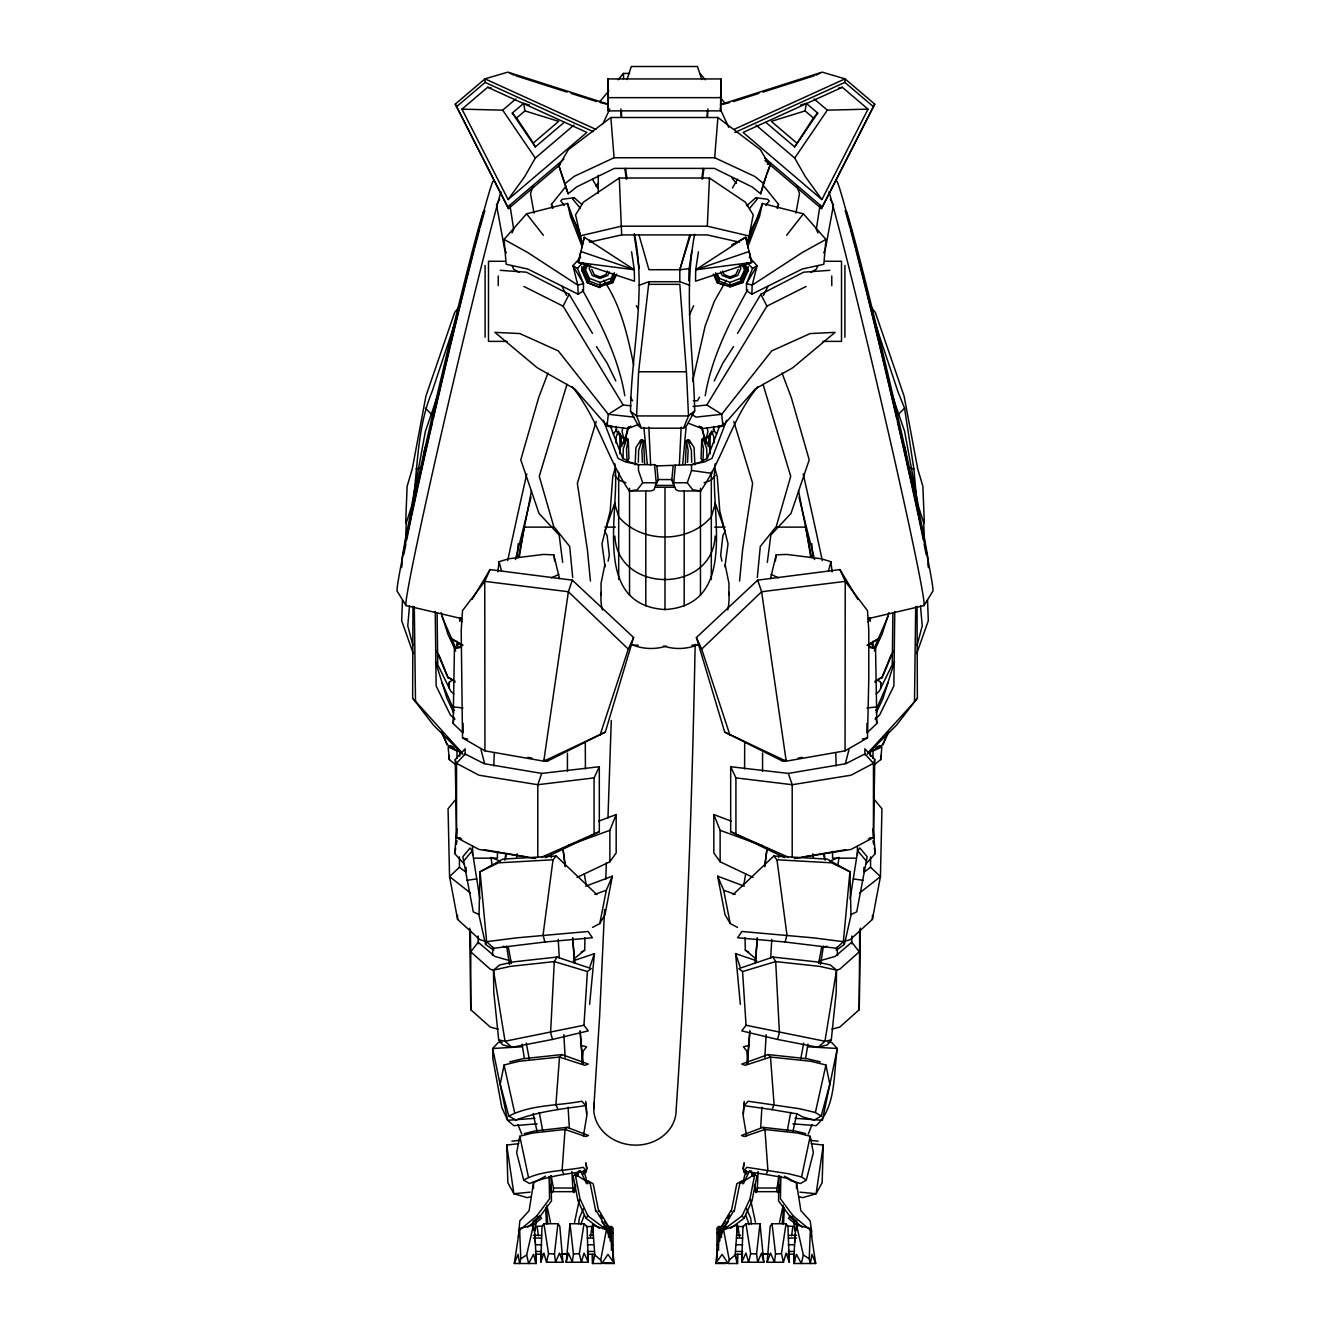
<?xml version="1.0" encoding="UTF-8"?>
<svg xmlns="http://www.w3.org/2000/svg" width="1330" height="1330" viewBox="0 0 1330 1330"><rect width="100%" height="100%" fill="white"/><g stroke="black" fill="none" stroke-linecap="round" stroke-linejoin="round"><path stroke-width="1.5" d="M831.765 285.667L831.765 275.992M845.065 750.835L845.232 581.376L839.962 569.589L757.701 580.146L696.421 637.502L724.7 732.115L786.23 761.176L845.065 750.835L867.492 737.917L868.789 678.5L868.789 630.254L867.492 610.636L845.232 581.376L761.608 591.734L701.675 649.123L729.954 735.108M462.325 753.196L412.632 698.117L412.965 606.364M762.539 771.284L762.589 753.079M728.907 595.142L728.956 583.338L725.133 564.701M744.584 768.873L744.7 742.057M892.879 613.413L892.264 664.668L879.28 691.168L876.187 693.928M894.758 611.468L893.86 685.931L879.596 715.058L875.057 719.131M867.675 753.196L914.491 701.858L915.705 606.796M831.965 1029.171L839.795 1027.043L859.23 1009.719L860.36 928.157M844.301 941.324L850.136 939.712L872.397 919.412L872.463 915.306M688.84 280.647L689.023 269.209L691.75 251.187M695.706 269.774L751.666 262.476L745.748 237.222L695.706 269.774L695.524 281.212L751.666 262.476L749.139 251.486L695.706 269.774L698.433 251.769M695.158 644.319C692.149 799.48 686.779 954.674 676.155 1109.503A41.247 35.843 3.9 0 1 631.983 1144.98A41.247 35.843 3.9 0 1 594.227 1103.002M574.361 958.548L584.701 950.135L584.951 937.716M779.048 1175.903L778.532 1200.89L791.284 1218.23L802.289 1227.141M780.876 1176.319L780.411 1198.829L793.212 1215.903L811.599 1231.065L811.599 1236.784M859.679 929.687L859.23 1009.719M463.023 723.287L463.023 732.896L453.131 723.454L454.444 648.774L463.023 645.133M720.611 110.872L720.927 78.936L607.827 78.936L608.143 110.872L720.611 110.872L720.927 78.936M615.99 442.94L616.156 437.055L617.968 431.918M623.022 458.917L623.288 448.858L626.33 440.23L625.167 439.133L627.178 438.385L628.259 439.548L628.94 458.817L627.095 460.995L626.496 448.908L628.259 439.548M638.333 462.291L638.649 450.222L641.692 441.593L640.528 440.496L642.54 439.748L643.62 440.912L644.634 464.253M540.761 1262.236L542.025 1226.243L543.937 1223.733L557.935 1223.733L559.797 1226.243L562.889 1262.236L546.514 1262.236L543.887 1253.076L540.761 1262.236L540.761 1253.159M607.96 817.867L611.285 720.494M748.075 241.96L762.456 203.457L803.42 213.814L825.93 239.417L823.835 264.271L802.223 269.026L751.866 294.196L752.182 285.152L757.069 265.684L749.289 257.205M605.765 879.097L606.347 862.821M679.347 465.317L681.16 427.063M457.005 316.673L431.967 391.951C417.919 425.5 417.836 462.906 413.464 498.667M493.779 765.864L494.228 753.412M402.475 600.03L401.677 620.728L413.281 653.512M405.667 522.989L407.113 486.364L412.267 468.908L425.933 396.041L454.744 312.284L459.997 305.966M405.534 541.659L406.265 522.973L411.502 506.564L425.367 431.435L439.781 389.407M815.689 1263.5L811.948 1254.356L810.352 1263.5L809.222 1258.779L810.402 1228.521L796.537 1224.997L794.991 1234.772L793.744 1263.5L815.689 1263.5L810.402 1228.521M707.161 116.857L707.427 110.673M707.494 117.223L707.859 108.927M709.206 179.001L709.455 178.02L745.315 202.127L753.229 214.862L749.073 235.992L707.344 226.183L709.455 178.02L619.298 178.02L583.438 202.127L575.541 214.862L582.141 243.423M492.499 955.505L492.881 947.209M604.585 909.654L599.614 1016.403L593.729 1109.004M689.572 285.268L679.813 281.711L648.94 281.711L638.616 371.768L636.571 415.941L641.393 428.177L683.52 428.177L686.679 425.6L694.709 410.87C693.346 352.084 683.387 292.5 694.676 234.213M811.317 1143.684L823.287 1145.047L822.139 1182.752L816.121 1193.742L802.788 1197.632L798.981 1196.751M687.543 462.358L688.142 450.272L686.38 440.912L687.46 439.748L689.472 440.496L694.094 447.595L694.892 464.901M710.037 448.892L710.187 433.663M764.95 160.465L821.458 208.611L873.378 106.666L844.866 82.394L845.049 78.852L822.156 72.136L720.461 104.605M616.172 426.415L615.956 430.355L621.027 437.354L623.587 437.836L625.815 437.52L628.708 426.863M641.393 428.177L638.234 425.6L630.503 411.203C631.251 352.068 646.679 292.65 634.41 233.897M582.39 1063.318L583.105 1051.265L586.58 1046.776L580.695 1045.313M757.152 1191.547L758.117 1171.431M760.677 1127.923L761.907 1107.208M764.833 1057.466L766.163 1034.674M770.685 958.016L771.782 939.362M583.953 1025.264L587.428 971.548L591.202 968.622L557.004 957.051L513.895 961.823L499.664 964.948L493.48 970.152L493.779 992.147L498.7 1039.91L502.59 1044.865L511.884 1047.325L552.549 1039.428L588.242 1030.883L583.953 1025.264L505.051 1041.24L498.7 1039.91M682.706 464.386L686.081 427.312M874.957 682.257L882.056 677.103L875.04 681.093M867.193 753.927L882.854 744.601L887.393 733.296M715.74 1263.5L722.057 1254.356L728.142 1263.5L737.685 1263.5L737.535 1254.356L737.169 1263.5L735.158 1254.971L737.468 1224.997L723.587 1229.818L718.815 1239.593L715.74 1263.5L725.981 1263.5M744.185 1103.385L743.187 1115.787L746.596 1136.003M747.294 1064.1L749.904 1031.016M755.307 962.77L757.269 937.966M464.303 864.168L454.694 853.561L456.888 828.839M760.66 193.798L763.52 183.474L754.692 176.408L714.676 157.721L717.901 117.506L610.852 117.506L568.276 149.775L558.883 165.801L568.11 193.798L576.605 186.948L614.36 168.395L714.393 168.395L752.148 186.948L760.66 193.798L766.28 175.61M743.187 1113.809L744.202 1101.423M747.194 1064.249L749.871 1031.199M755.374 963.053L757.385 938.265M517.054 557.736L518.201 543.654M685.366 464.253L686.38 440.912M767.111 1262.236L770.203 1226.243L772.065 1223.733L786.063 1223.733L787.975 1226.243L789.239 1262.236L786.113 1253.076L783.486 1262.236L767.111 1262.236L770.519 1253.076L774.409 1262.236L775.556 1253.991L772.065 1223.733M566.148 1262.236L570.005 1223.733L584.003 1223.733L587.029 1226.559L588.276 1262.236L566.148 1262.236L568.459 1253.076L572.299 1262.236L573.446 1253.991L570.005 1223.733M409.524 605.915L407.761 625.815L412.932 645.366M782.206 1223.766L783.653 1207.657M794.675 1242.636L795.373 1234.772M708.192 446.548L709.223 435.276M448.792 687.776L449.291 682.34L452.366 679.896M874.542 764.501L880.709 759.596L881.873 746.928L873.012 751.034L873.012 758.383M589.639 1004.333L594.427 953.643L573.313 960.792M619.78 453.763L620.545 446.232L625.167 439.133M831.3 1039.91L836.221 992.147L836.52 970.152L830.336 964.948L816.105 961.823L772.996 957.051L738.798 968.622L742.572 971.548L746.047 1025.264L741.758 1030.883L777.452 1039.428L818.116 1047.325L827.41 1044.865L831.3 1039.91L824.949 1041.24L746.047 1025.264M532.731 1226.875L533.347 1220.857M536.273 1220.857L535.225 1230.898L532.532 1228.787M739.563 581.027L742.572 550.055L752.647 483.305L733.794 421.46M757.302 577.503L760.311 546.414L776.271 526.53L790.718 476.323L763.038 384.337M736.654 1232.827L737.468 1224.997M767.327 562.374L770.851 535.009L790.984 513.447L809.222 459.864L791.317 397.587L782.007 373.048M607.062 425.833L608.309 414.312L558.301 350.904L519.831 333.564L494.91 332.35L537.27 367.795L574.56 388.759L607.062 425.833L627.843 428.642L639.215 424.204M724.933 566.813L728.025 543.787L719.763 510.92L717.269 476.738L715.025 468.742M778.599 857.651L779.048 853.644M763.852 1262.236L761.541 1253.076L757.701 1262.236L756.554 1253.991L759.995 1223.733L745.997 1223.733L742.971 1226.559L741.724 1262.236L763.852 1262.236L759.995 1223.733M562.889 1262.236L559.481 1253.076L555.591 1262.236L554.444 1253.991L557.935 1223.733M497.869 571.9L499.116 561.676L508.908 558.733L543.338 554.427L553.795 554.843L559.481 578.533M514.311 1263.5L519.598 1228.521L533.463 1224.997L535.009 1234.772L536.256 1263.5L514.311 1263.5L518.052 1254.356L519.648 1263.5L520.778 1258.779L519.598 1228.521M764.717 866.661L767.011 848.44M701.791 178.619L703.138 168.361M556.223 856.021L553.031 859.779L543.072 934.807L544.835 942.022L592.382 937.766L588.109 931.482L516.639 937.85L486.647 941.673L485.583 944.4L493.663 950.252L493.663 948.257L486.647 941.673L480.08 871.765L502.74 859.13L556.223 856.021L596.887 894.608M643.62 440.912L641.858 450.272L642.457 462.358M578.6 1223.866L579.398 1217.848L583.338 1208.953M764.767 866.063L767.227 847.709M783.553 1223.866L784.368 1207.707M516.505 857.734L517.054 853.727M619.813 433.663L619.963 448.892M702.473 179.151L703.869 168.893M775.373 560.961L776.205 554.843L786.662 554.427L821.092 558.733L830.884 561.676L832.131 571.9M791.583 1235.853L792.896 1226.243L787.41 1226.243M590.52 1236.8L591.933 1226.559L586.447 1226.559M518.5 557.536L531.518 490.554M518.401 1236.784L519.831 1220.874L529.124 1210.682L533.513 1182.819L545.616 1176.169M837.85 865.597L838.997 857.401L829.671 861.192M823.287 1145.047L816.121 1193.742L799.862 1192.146M504.835 860.178L505.733 854.176M705.199 395.708C711.55 357.837 729.173 322.974 747.676 289.724M422.973 460.679L424.869 448.376L426.481 445.068M535.275 1261.688L536.372 1254.439M783.486 1262.236L781.458 1253.691L786.063 1223.733M588.276 1253.159L588.276 1262.236L584.053 1253.076L581.393 1262.236L579.348 1253.691L584.003 1223.733M820.028 205.269L816.321 229.275L817.967 232.9M705.615 443.123L706.562 437.188M770.519 578.533L776.205 554.843M796.903 1113.642L792.896 1131.547M805.631 1058.48L807.892 1044.166M820.51 964.483L823.42 946.096M850.119 898.764L857.717 850.834L859.845 847.975L867.16 856.686L856.72 911.881L851.084 914.491M453.131 723.454L454.112 717.352M505.55 858.947L506.198 854.924M744.185 1162.57L743.187 1168.721L744.318 1172.644M519.232 557.386L524.203 527.129L553.197 527.129M765.797 122.327L794.692 146.932L813.378 117.954L805.082 110.889L806.312 103.358L800.494 105.087M573.878 1192.578L575.242 1184.498M576.588 1176.418L577.27 1172.362M583.405 1136.003L586.813 1115.787L585.815 1103.385M743.969 883.968L745.698 873.81M454.694 853.561L455.675 848.108M456.323 844.467L456.988 840.826M625.516 437.786L627.926 427.545M748.491 241.91L750.469 230.938L759.197 214.961M795.955 213.166L799.496 193.548L797.019 186.283M601.858 1263.5L600.711 1260.075L606.413 1229.818L592.532 1224.997L594.843 1254.971L592.831 1263.5L592.465 1254.356L592.316 1263.5L601.858 1263.5L607.943 1254.356L614.261 1263.5L604.019 1263.5M743.952 1164.216L743.187 1168.272L744.351 1172.196M776.57 1191.547L778.865 1175.753M787.277 1130.849L790.718 1112.478M800.66 1059.395L803.719 1043.069M818.632 963.452L821.691 947.11M872.397 919.412L880.443 876.586L881.94 808.756L874.359 799.496M585.632 886.196L612.349 876.187L604.984 914.641L599.78 923.552L592.532 927.376M524.402 1133.592L534.993 1130.949L567.045 1127.341L588.508 1135.454L585.699 1136.552L565.051 1129.469L532.233 1133.077L519.814 1136.269L516.639 1152.711L523.688 1180.059L529.456 1183.501C547.578 1176.152 567.029 1173.858 586.464 1171.115L583.271 1167.308C563.587 1171.264 541.526 1170.184 523.688 1180.059M599.78 923.552L606.314 890.236L612.349 876.187M730.719 1228.238L743.969 1218.33L751.999 1200.924L756.87 1176.186L754.808 1174.257L749.987 1198.829L742.123 1215.903L721.675 1231.065L733.778 1210.682M731.251 1211.547L736.82 1183.766L742.273 1180.674M734.177 1211.547L739.746 1183.766L754.808 1174.257M509.689 1061.872L522.673 1058.78L561.942 1054.574L588.259 1064.05L584.818 1065.313L559.498 1057.067L519.299 1061.257L504.07 1064.998L500.196 1084.183L508.825 1116.103L515.89 1120.109C538.185 1111.514 561.975 1108.871 585.749 1105.662L581.842 1101.223C557.702 1105.862 530.903 1104.515 508.825 1116.103M608.126 561.144L609.323 555.258L607.112 535.574L604.817 531.285L614.909 502.757M604.867 564.701L601.044 583.338L601.094 595.142M614.859 463.838C620.761 510.654 590.221 604.668 665 609.572C739.779 604.668 709.239 510.654 715.141 463.838M810.186 1136.269L813.362 1152.711L806.312 1180.059L801.591 1176.984L810.186 1136.269L797.767 1133.077L764.95 1129.469L744.301 1136.552L741.492 1135.454L762.955 1127.341L795.008 1130.949L805.598 1133.592M622.889 427.678L622.074 431.502L623.587 437.836M575.74 1185.944L574.527 1191.663L550.504 1191.663M577.785 1176.402L578.999 1170.683M574.527 1222.386L579.398 1199.61M779.496 1222.386L783.154 1205.312M825.93 1064.998L829.804 1084.183L821.175 1116.103L815.39 1112.512L825.93 1064.998L810.702 1061.257L770.502 1057.067L745.182 1065.313L741.741 1064.05L768.058 1054.574L807.327 1058.78L820.311 1061.872M715.141 536.023C712.597 594.044 617.403 594.044 614.859 536.023M762.456 203.457L759.496 216.557L747.61 247.214M773.777 856.021L776.969 859.779L831.566 862.821L849.92 871.765L843.353 941.673L836.337 948.257L836.337 950.252L844.417 944.4L850.984 915.289L849.92 871.765L827.26 859.13L773.777 856.021L733.113 894.608M692.631 381.128L705.149 326.016L714.41 301.162L726.313 280.248M536.256 1263.5L533.53 1254.356L528.658 1263.5L526.663 1254.971L533.463 1224.997M581.725 248.211L584.252 237.222L634.294 269.774L634.476 281.212L578.334 262.476L580.861 251.486L634.294 269.774L631.567 251.769M777.651 208.178L778.549 204.355L763.935 186.233M796.537 1224.997L803.337 1254.971L801.342 1263.5L796.471 1254.356L793.744 1263.5M584.252 237.222L578.334 262.476L634.294 269.774M701.292 426.863L704.484 437.786L706.413 437.836L707.926 431.502L707.111 427.678M546.514 1262.236L548.542 1253.691L543.937 1223.733M745.997 1223.733L750.652 1253.691L748.607 1262.236L745.947 1253.076L741.724 1262.236L741.724 1253.159M844.417 944.4L843.353 941.673L813.362 937.85L741.891 931.482L737.618 937.766L785.165 942.022L786.928 934.807L776.969 859.779M778 1192.711L779.929 1184.831M828.39 571.435L830.884 561.676M845.414 763.47L848.972 749.721M917.068 645.366L922.239 625.815L920.476 605.915M742.556 1183.7L746.03 1170.649M614.975 468.742L612.731 476.738L610.237 510.92L601.975 543.787L605.067 566.813M566.962 384.337L539.282 476.323L553.729 526.53L569.689 546.414L572.698 577.503M585.682 1172.644L586.813 1168.721L585.815 1162.57M679.813 281.711L679.813 269.707L689.888 234.579M777.452 1039.428L779.413 1032.678L775.689 961.59L772.996 957.051M585.649 1172.196L586.813 1168.272L586.048 1164.216M490.038 569.589L484.768 581.376L462.507 610.636L461.211 630.254L462.507 737.917L484.935 750.835L543.77 761.176L605.3 732.115L633.579 637.502L572.299 580.146L490.038 569.589L472.133 599.398M715.141 504.186L711.317 516.755C689.056 543.737 640.944 543.737 618.683 516.755L614.859 504.186M596.206 421.46L577.353 483.305L587.428 550.055L590.437 581.027M638.865 234.579L648.94 269.707L679.813 269.707L690.536 234.994M888.889 612.581L882.156 634.028L874.292 650.969M894.525 661.642L883.037 698.267L876.204 712.963M746.629 243.423L749.073 235.992M600.046 735.108L628.325 649.123L633.579 637.502M626.995 79.584L631.318 66.5L697.435 66.5L701.774 79.584M728.142 1263.5L729.289 1260.075L723.587 1229.818M572.299 580.146L568.392 591.734L543.77 761.176L547.677 760.993L605.3 732.115M532.981 186.283L530.504 193.548L534.045 213.166M589.888 966.91L594.427 953.643M757.817 386.764C732.198 417.886 723.188 458.119 700.727 490.97L692.714 489.773L687.294 482.773L691.534 470.471L691.534 464.652L704.484 461.926L711.966 458.401L726.662 420.23M864.882 754.858L864.882 748.807L874.774 759.563L873.461 763.337L873.461 837.551L851.034 849.421L794.226 858.598M545.416 857.617L599.315 831.699L599.315 766.728L541.709 773.412L537.802 784.717L537.802 856.869M916.719 653.512L928.323 620.728L927.525 600.03M763.52 183.474L769.887 165.801L760.494 149.775L717.901 117.506M656.488 484.17L658.151 479.565L656.854 465.932L654.56 464.652L638.467 464.652L625.516 461.926L618.068 458.401L603.355 420.23M580.794 1224.664L584.302 1214.988M891.183 654.676L882.854 675.241M689.439 314.961L693.645 305.717M547.993 373.048L538.683 397.587L520.778 459.864L539.016 513.447L559.149 535.009L562.673 562.374M893.278 651.052L881.99 678.067M766.828 173.798L769.887 165.801M719.846 425.617L707.41 458.135L700.411 462.059L691.301 464.901M801.591 1176.984L788.84 1173.775L746.729 1167.308L743.537 1171.115L766.213 1174.506L767.875 1170.184L764.95 1129.469L762.955 1127.341M777.069 208.162L778.549 204.355M808.241 1134.241L812.015 1124.582M825.93 239.417L802.505 252.384L752.182 285.152L746.496 283.589L757.069 265.684L752.564 268.411L746.496 283.589L746.529 290.771L751.866 294.196M576.971 877.401L609.871 861.79L609.871 830.319L616.172 814.558L598.866 821.109M815.39 1112.512L799.779 1108.771L748.158 1101.223L744.251 1105.662L772.032 1109.619L774.077 1104.565L770.502 1057.067L768.058 1054.574M683.52 428.177L688.508 415.941L686.43 371.768L679.813 284.337L648.94 284.337M714.193 381.028L722.888 363.057L733.528 346.615M888.091 616.389L874.142 648.242M888.124 682.456L875.755 710.669M584.917 263.922L581.875 270.705L587.195 282.575L600.03 287.496L587.195 282.575M588.06 282.226L583.105 271.17L586.414 263.789M614.51 272.816L610.803 281.129L600.03 285.252L589.273 281.129L584.801 271.17L587.777 264.52M590.72 264.77L589.124 268.344L592.316 275.476L600.03 278.435L607.744 275.476L609.356 271.902M607.477 271.071L605.865 274.662L600.03 276.889L594.211 274.662L591.784 269.275M610.803 281.129L613.03 273.315M600.03 286.815L612 282.226L615.308 274.861M607.361 284.687L612.864 282.575L616.671 274.096M738.217 269.275L735.789 274.662L729.971 276.889L724.135 274.662L722.523 271.071M740.727 281.129L740.727 278.286L745.199 268.344L745.199 271.17L740.727 281.129L729.971 285.252L719.198 281.129L715.49 272.816M713.329 274.096L717.136 282.575L729.971 286.815L741.941 282.226L746.895 271.17L748.125 270.705L748.125 266.499M729.971 286.815L742.805 282.575L748.125 270.705L745.083 263.922M512.033 232.9L513.679 229.275L509.972 205.269M817.967 265.584L816.321 269.225L811.034 272.284M823.702 252.883L825.348 249.242L833.528 204.754L830.286 199.217M868.141 621.925L869.87 618.151M602.989 123.673L609.788 108.927M882.854 744.601L888.723 732.049M541.543 857.252L594.078 833.96L594.078 777.884L599.315 766.728M743.37 1183.7L749.688 1170.649M763.453 295.426L768.092 286.15M842.322 87.265L743.104 132.435L821.907 199.567L868.025 109.16L842.322 87.265L838.598 88.129M821.458 208.611L874.741 104.156L845.049 78.852L734.177 129.326M631.052 405.85L623.155 404.985L563.089 306.149L569.174 294.296L526.397 272.185L500.246 270.322M873.378 106.666L874.741 104.156M704.185 437.52L708.341 437.005L711.716 431.02M622.523 444.636L625.998 438.468M639.614 442.923L641.359 439.831M573.945 125.12L535.292 158.054L524.635 176.707L508.093 199.567L461.976 109.16L487.678 87.265L491.402 88.129M499.714 199.217L496.472 204.754L504.652 249.242L506.298 252.883M732.464 187.962L737.601 179.184M557.004 957.051L554.311 961.59L550.587 1032.678L552.549 1039.428M730.852 1210.682L718.765 1231.065L725.365 1221.505M699.514 397.238L697.402 400.796L693.329 400.712M737.568 333.348L760.827 294.296L803.603 272.185L829.754 270.322M693.03 406.498L706.845 404.985L766.911 306.149L806.113 286.449M868.091 618.683L923.968 605.582L932.812 591.251A210.855 4.721 76.8 0 0 888.307 381.078A210.855 4.721 76.8 0 0 836.437 180.764M640.528 440.496L635.906 447.595L635.108 464.901M718.865 426.115L717.585 426.714L721.242 426.514L723.437 423.206M613.396 434.212L616.871 429.041M794.692 146.932L817.717 113.083L806.312 103.358M821.907 199.567L805.365 176.707L794.708 158.054L827.31 110.157L868.025 109.16M727.56 1218.313L729.754 1215.138M721.675 1231.065L728.275 1221.505M609.871 861.79L616.172 852.962L616.172 814.558M706.413 437.836L708.973 437.354L714.044 430.355L713.828 426.415M518.401 1231.065L536.788 1215.903L549.589 1198.829L549.124 1176.319M527.711 1227.141L538.717 1218.23L551.468 1200.89L550.952 1175.903M586.031 1218.33L587.877 1215.903L580.013 1198.829L575.192 1174.257L573.13 1176.186L578.001 1200.924L586.031 1218.33L599.281 1228.238M914.491 701.858L917.367 698.117L917.035 606.364M765.764 205.419L769.222 200.93L767.693 199.284L755.872 197.688L746.828 205.651M917.367 698.117L896.487 725.199L867.675 753.711M700.727 490.97L679.048 490.97L675.906 489.773L671.85 479.565L658.151 479.565L656.239 482.773L642.706 482.773L637.286 489.773L629.273 490.97C606.812 458.119 597.802 417.886 572.183 386.764M786.629 235.26L803.42 213.814M552.349 208.178L551.451 204.355L566.065 186.233M715.141 475.375L711.317 480.113L704.085 482.79M455.641 799.496L448.06 808.756L449.557 876.586L457.603 919.412L479.864 939.712L485.699 941.324M749.771 208.178L757.335 199.018L755.872 197.688M791.284 1218.23L793.212 1215.903M599.581 101.928L608.857 90.839M618.134 79.767L623.438 73.433L629.639 73.433M463.854 860.826L472.283 850.834L470.155 847.975L462.84 856.686L473.281 911.881L478.916 914.491M722.938 425.833L755.44 388.759L792.73 367.795L835.09 332.35L810.17 333.564L771.699 350.904L721.691 414.312L722.938 425.833L702.157 428.642L688.874 423.455M580.711 257.205L572.931 265.684L577.436 268.411L583.504 283.589L583.471 290.771L578.134 294.196L527.777 269.026L506.165 264.271L504.07 239.417L526.58 213.814L567.544 203.457L581.16 240.082M813.378 117.954L817.717 113.083M865.697 864.168L875.306 853.561L873.112 828.839M535.774 858.598L478.966 849.421L456.539 837.551L455.226 759.563L465.118 748.807L465.118 754.858M595.724 186L598.5 183.008M577.436 268.411L582.773 262.675M701.741 439.548L703.504 448.908L702.905 460.995L701.06 458.817L701.741 439.548L702.822 438.385L704.833 439.133L709.455 446.232L710.22 453.763M567.045 1127.341L565.051 1129.469L562.125 1170.184L563.787 1174.506M561.942 1054.574L559.498 1057.067L555.923 1104.565L557.968 1109.619M726.08 1226.543L718.549 1226.543L716.937 1228.188L716.937 1259.71M897.75 415.06L904.55 408.194L898.033 391.951L872.995 316.673M686.978 441.627L689.472 440.496M702.34 440.263L704.833 439.133M866.977 645.133L875.556 648.774L876.869 723.454L866.977 732.896L866.977 723.287M459.432 856.902L459.432 867.243L449.557 876.586L470.504 893.078M581.676 204.321L574.128 197.688L572.665 199.018L580.229 208.178M818.116 1047.325L824.949 1041.24L836.52 970.152L819.812 966.395L775.689 961.59L742.572 971.548M627.843 428.642L630.769 426.099M729.289 1260.075L735.158 1254.971M560.329 164.471L508.542 208.611L455.259 104.156L484.951 78.852L507.844 72.136L607.577 103.989M508.542 208.611L456.622 106.666L485.134 82.394L484.951 78.852L595.823 129.326M461.976 109.16L502.69 110.157L515.89 98.902M564.203 122.327L535.308 146.932L512.283 113.083L523.688 103.358L529.506 105.087M533.264 143.025L516.622 117.954L524.918 110.889L558.7 121.363L533.264 143.025L535.308 146.932M508.093 199.567L586.896 132.435L487.678 87.265M507.761 206.915L563.937 159.068M533.579 1220.957L539.697 1215.903L541.626 1218.23L532.2 1225.878M694.709 410.87L688.508 415.941L636.571 415.941L630.503 411.203M565.25 183.474L574.078 176.408L614.078 157.721L714.676 157.721M859.496 893.078L880.443 876.586L870.568 867.243L870.568 856.902M797.468 1228.787L794.775 1230.898L793.727 1220.857M864.301 872.014L870.568 867.243M716.937 1233.043L718.549 1231.879M719.863 1233.043L721.475 1231.879M520.778 1258.779L526.663 1254.971M623.155 404.985L608.309 414.312L633.961 417.121M581.277 952.263L584.701 950.135M806.312 1180.059L800.544 1183.501L791.134 1180.774L786.662 1178.131L766.213 1174.506M867.891 644.984L880.011 637.885M867.975 644.851L878.349 638.799M875.971 747.543L879.446 745.565M821.175 1116.103L814.11 1120.109L802.572 1116.934L797.102 1113.842L772.032 1109.619M656.854 465.932L691.534 464.652M621.027 437.354L625.815 437.52M731.666 244.919L745.748 237.222L748.275 248.211M456.988 645.366L460.413 643.504M815.972 75.195L820.61 72.901M551.435 577.819L558.833 574.444M734.875 132.485L844.866 82.394M594.078 833.96L599.315 831.699M606.563 423.206L608.758 426.514L609.739 426.115M584.801 271.17L584.801 268.344L589.273 278.286L600.03 282.409L610.803 278.286M716.97 273.315L719.198 278.286L729.971 282.409L740.727 278.286M639.181 285.268L648.94 281.711M567.361 845.797L609.871 830.319M594.809 894.392L606.314 890.236M733.412 101.562L758.965 93.399M762.905 92.136L814.01 75.827M805.082 110.889L771.3 121.363L796.737 143.025M819.313 960.925L835.24 956.403L851.799 942.172L859.23 951.831L839.795 969.171L835.888 970.235M868.324 838.997L873.461 837.551L874.774 759.563M822.871 947.293L826.761 946.212M416.124 468.958L419.914 467.977M749.305 1045.313L743.42 1046.776L746.895 1051.265L747.61 1063.318M579.697 235.992L621.409 226.183L707.344 226.183M722.207 104.355L729.605 102.626M531.019 1196.751L527.212 1197.632L513.879 1193.742L507.861 1182.752L506.713 1145.047L518.683 1143.684M589.389 242.16L621.659 234.911L707.111 234.911L739.364 242.16M862.339 739.064L867.492 737.917M454.444 648.774L460.197 647.494M767.31 164.255L771.234 163.524M724.7 732.115L782.323 760.993L786.279 760.261M798.183 758.083L802.14 757.352M788.291 773.412L845.764 763.719L864.882 753.977L873.461 763.337L851.034 775.207L792.198 784.717L735.922 777.884L730.685 766.728L788.291 773.412L792.198 784.717L792.198 856.869M802.173 857.069L845.764 849.72M466.946 880.294L476.738 878.914M574.128 197.688L562.307 199.284L560.778 200.93L564.236 205.419M493.663 948.257L544.835 942.022M594.078 777.884L537.802 784.717L478.966 775.207L456.539 763.337L455.226 759.563M534.959 1118.297L507.628 1120.309L501.809 1107.474L492.915 1059.212L492.649 1048.489L498.318 1042.437L502.175 1042.238M537.104 1123.833L513.879 1125.662L507.628 1120.309L492.649 1048.489L522.441 1046.76M679.813 269.707L689.572 268.61M511.884 1141.207L519.797 1140.309M530.138 1192.146L513.879 1193.742L506.713 1145.047M866.977 707.926L876.869 706.962M455.941 838.066L460.097 837.784M553.031 859.779L498.434 862.821L480.08 871.765L479.016 915.289L485.583 944.4M655.407 487.279L674.593 487.279M573.446 1253.991L579.348 1253.691M775.556 1253.991L781.458 1253.691M607.827 97.655L720.927 97.655M505.068 261.279L488.492 261.279L488.492 341.378L507.146 341.378M824.933 261.279L841.508 261.279L841.508 341.378L822.854 341.378M638.616 371.768L686.43 371.768M687.294 482.773L673.761 482.773L675.441 464.652M656.023 485.433L673.977 485.433M629.273 490.97L650.952 490.97L654.094 489.773L656.239 482.773L654.56 464.652M604.951 527.129L615.308 527.129M714.692 527.129L725.05 527.129M776.803 527.129L805.797 527.129L810.768 557.386M632.033 645.15L638.217 645.15M691.783 645.15L697.967 645.15M474.644 858.166L497.42 858.166L497.42 851.449M855.356 858.166L832.58 858.166L832.58 851.449M551.135 1175.753L553.43 1188.006L572.848 1188.006L572.848 1191.547M757.152 1188.006L776.57 1188.006M779.496 1191.663L755.473 1191.663L754.26 1185.944M542.59 1226.243L537.104 1226.243L538.417 1235.853M603.92 1226.543L611.451 1226.543L613.063 1228.188L613.063 1259.71M743.553 1226.559L738.067 1226.559L739.48 1236.8M533.347 1235.304L541.643 1235.304M589.389 1235.304L593.546 1235.304M736.454 1235.304L740.611 1235.304M788.358 1235.304L796.653 1235.304M533.347 1238.064L541.643 1238.064M587.311 1238.064L593.546 1238.064M736.454 1238.064L742.689 1238.064M788.358 1238.064L796.653 1238.064M535.425 1244.747L541.643 1244.747M587.311 1244.747L593.546 1244.747M611.451 1244.747L613.063 1244.747M716.937 1244.747L718.549 1244.747M736.454 1244.747L742.689 1244.747M788.358 1244.747L794.575 1244.747M535.425 1251.447L541.643 1251.447M587.311 1251.447L593.546 1251.447M736.454 1251.447L742.689 1251.447M788.358 1251.447L794.575 1251.447M562.524 1253.957L566.514 1253.957M763.487 1253.957L767.476 1253.957M535.425 1254.207L542.49 1254.207M561.177 1254.207L567.395 1254.207M587.311 1254.207L593.546 1254.207M736.454 1254.207L742.689 1254.207M762.605 1254.207L768.823 1254.207M787.51 1254.207L794.575 1254.207M603.92 1262.968L611.451 1262.968M718.549 1262.968L726.08 1262.968M626.33 440.23L627.66 440.263M641.692 441.593L643.022 441.627M782.323 760.993L786.23 761.176L761.608 591.734L757.701 580.146M750.652 1253.691L756.554 1253.991M548.542 1253.691L554.444 1253.991M827.825 1042.238L831.682 1042.437L837.351 1048.489C833.278 1073.892 836.487 1107.025 816.121 1125.662L792.896 1123.833M869.903 837.784L874.059 838.066M807.559 1046.76L837.351 1048.489L822.372 1120.309L795.041 1118.297M453.131 706.962L463.023 707.926M810.203 1140.309L818.116 1141.207M785.165 942.022L836.337 948.257M691.534 470.471L711.949 473.38M853.262 878.914L863.054 880.294M541.709 773.412L484.236 763.719L465.118 753.977L456.539 763.337L456.539 837.551L461.676 838.997M484.236 849.72L527.827 857.069M527.86 757.352L531.817 758.083M543.721 760.261L547.677 760.993M869.803 647.494L875.556 648.774M462.507 737.917L467.661 739.064M493.563 180.764A210.855 4.721 -76.8 0 0 441.693 381.078A210.855 4.721 -76.8 0 0 397.204 591.235L406.032 605.582L461.909 618.683M600.395 102.626L607.793 104.355M910.086 467.977L913.876 468.958L916.536 498.667M494.112 970.235L490.205 969.171L470.77 951.831L470.321 929.687M498.035 1029.171L490.205 1027.043L470.77 1009.719L469.64 928.157M503.239 946.212L507.129 947.293M510.687 960.925L494.76 956.403L478.202 942.172L470.77 951.831L470.77 1009.719M587.428 971.548L554.311 961.59L510.188 966.395L493.48 970.152L505.051 1041.24L511.884 1047.325M638.699 464.901L629.589 462.059L622.623 458.152L610.171 425.633M515.99 75.827L567.095 92.136M571.036 93.399L596.588 101.562M740.361 1004.333L735.573 953.643L756.687 960.792M744.368 886.196L717.651 876.187L723.686 890.236L735.191 894.392M731.134 821.109L713.828 814.558L720.129 830.319L762.639 845.797M625.915 482.79L618.683 480.113L614.859 475.375M583.105 271.17L581.875 270.705L581.875 266.499M717.136 282.575L722.639 284.687M741.941 282.226L742.805 282.575M612 282.226L612.864 282.575M500.329 861.192L491.003 857.401L492.15 865.597M608.758 426.514L612.415 426.714L611.135 426.115M720.262 426.115L721.242 426.514M730.685 766.728L730.685 831.699L788.457 857.252M485.134 82.394L593.263 131.637M771.167 574.444L778.565 577.819M713.828 814.558L713.828 852.962L720.129 861.79L753.029 877.401M730.685 831.699L784.584 857.617M509.39 72.901L514.028 75.195M523.887 286.449L563.089 306.149M717.651 876.187L725.016 914.641L730.22 923.552L737.468 927.376M869.587 643.504L873.012 645.366M589.539 240.115L593.047 242.027M784.384 1176.169L796.487 1182.819L800.876 1210.682L810.17 1220.874L811.599 1231.065M504.07 239.417L527.495 252.384L577.819 285.152L583.504 283.589L572.931 265.684L577.819 285.152L578.134 294.196M454.96 681.093L447.944 677.103L455.043 682.257M450.554 745.565L454.029 747.543M518.966 272.284L513.679 269.225L512.033 265.584M451.651 638.799L462.025 644.851M449.989 637.885L462.108 644.984M441.277 732.049L447.146 744.601L462.807 753.927M745.049 937.716L745.299 950.135L748.724 952.263M706.845 404.985L721.691 414.312L696.039 417.121L691.085 414.012M803.337 1254.971L809.222 1258.779M587.727 1180.674L593.18 1183.766L598.749 1211.547M575.192 1174.257L590.254 1183.766L595.823 1211.547M611.451 1231.879L613.063 1233.043M608.525 1231.879L610.138 1233.043M746.429 205.019L747.759 206M587.877 1215.903L608.325 1231.065L596.222 1210.682M459.432 867.243L465.7 872.014M877.634 679.896L880.709 682.34L881.208 687.776M456.988 758.383L456.988 751.034L448.127 746.928L449.291 759.596L455.459 764.501M797.801 1225.878L788.374 1218.23L790.303 1215.903L796.421 1220.957M745.299 950.135L755.639 958.548M814.11 98.902L827.31 110.157M756.055 125.12L794.708 158.054M764.517 157.738L822.239 206.915M699.231 426.099L702.157 428.642M594.843 1254.971L600.711 1260.075M453.813 693.928L450.72 691.168L437.736 664.668L437.121 613.413M454.943 719.131L450.405 715.058L436.14 685.931L435.243 611.468M628.325 649.123L568.392 591.734L484.768 581.376L484.935 750.835M462.325 753.711L433.514 725.199L412.632 698.117M425.45 408.194L432.25 415.06M747.227 262.675L752.564 268.411M512.283 113.083L516.622 117.954M857.717 850.834L866.146 860.826M700.029 73.433L705.332 79.767M719.912 97.173L725.216 103.507M536.788 1215.903L538.717 1218.23M731.866 177.854L736.388 183.307M870.003 305.966L875.256 312.284L904.067 396.041L917.733 468.908L922.887 486.364L924.333 522.989M526.58 213.814L543.371 235.26M742.123 1215.903L743.969 1218.33M596.472 346.615L607.112 363.057L615.807 381.028M600.246 1215.138L602.44 1218.313M604.635 1221.505L611.235 1231.065L599.148 1210.682M601.725 1221.505L608.325 1231.065M502.69 110.157L535.292 158.054M713.129 429.041L716.604 434.212M839.962 569.589L857.867 599.398M569.174 294.296L592.432 333.348M630.487 397.238L632.598 400.796M592.399 179.184L597.536 187.962M636.355 305.717L638.433 309.258M603.687 280.248C621.01 305.501 627.577 335.592 633.728 365.068M704.002 438.468L707.477 444.636M688.641 439.831L690.386 442.923M618.284 431.02L621.659 437.005M570.803 214.961L579.531 230.938M455.259 104.156L456.622 106.666M582.324 289.724C600.827 322.974 618.45 357.837 624.801 395.708M760.827 294.296L766.911 306.149M561.908 286.15L566.547 295.426M606.413 1229.818L611.185 1239.593L614.261 1263.5M580.312 1170.649L586.63 1183.7M903.519 445.068L905.132 448.376L907.027 460.679M448.011 678.067L436.722 651.052M455.708 650.969L447.844 634.028L441.111 612.581M453.796 712.963L446.963 698.267L435.475 661.642M720.212 108.927L728.724 127.364M460.13 618.151L461.859 621.925M455.858 648.242L441.909 616.389M454.245 710.669L441.876 682.456M696.421 637.502L701.675 649.123M743.586 263.789L746.895 271.17M742.223 264.52L745.199 271.17M739.281 264.77L740.876 268.344L737.685 275.476L729.971 278.435L722.257 275.476L720.644 271.902M714.692 274.861L718 282.226M746.662 1208.953L750.602 1217.848L751.4 1223.866M447.146 675.241L438.817 654.676M442.607 733.296L447.146 744.601M517.985 1124.582L521.759 1134.241M551.451 204.355L552.931 208.162M582.39 247.214L570.504 216.557L567.544 203.457M558.883 165.801L568.11 193.798M673.512 484.17L671.85 479.565L673.146 465.932M745.698 1214.988L749.206 1224.664M712.032 431.918L713.844 437.055L714.011 442.94M890.219 389.407L904.633 431.435L918.498 506.564L923.735 522.973L924.466 541.659M715.091 502.757L725.183 531.285L722.888 535.574L720.677 555.258L721.874 561.144M703.67 440.23L706.712 448.858L706.978 458.917M688.308 441.593L691.351 450.222L691.667 462.291M642.706 482.773L638.467 470.471L638.467 464.652M735.573 953.643L740.112 966.91M702.074 427.545L704.484 437.786M583.97 1170.649L587.444 1183.7M481.028 749.721L484.586 763.47M499.116 561.676L501.61 571.435M537.104 1131.547L533.097 1113.642M550.071 1184.831L552 1192.711M504.07 1064.998L514.61 1112.512M750.602 1199.61L755.473 1222.386M546.846 1205.312L550.504 1222.386M751.001 1170.683L752.215 1176.402M519.814 1136.269L528.409 1176.984M798.482 490.554L811.5 557.536M723.686 890.236L730.22 923.552M508.309 947.11L511.368 963.452M526.281 1043.069L529.34 1059.395M539.282 1112.478L542.723 1130.849M643.919 427.312L647.294 464.386M579.863 232.767L580.528 236.424M873.012 840.826L873.677 844.467M874.325 848.108L875.306 853.561M584.302 873.81L586.031 883.968M648.841 427.063L650.653 465.317M752.73 1172.362L753.412 1176.418M754.758 1184.498L756.122 1192.578M523.688 103.358L524.918 110.889M875.888 717.352L876.869 723.454M823.802 854.924L824.45 858.947M623.438 437.188L624.385 443.123M506.58 946.096L509.49 964.483M522.108 1044.166L524.369 1058.48M472.283 850.834L479.881 898.764M904.55 408.194L913.876 468.958M793.628 1254.439L794.725 1261.688M824.268 854.176L825.165 860.178M634.077 234.213L639.181 268.61M553.795 554.843L554.627 560.961M812.946 853.727L813.495 857.734M624.884 168.893L626.28 179.151M546.447 1223.866L545.633 1207.707M562.773 847.709L565.233 866.063M625.632 168.361L626.979 178.619M562.989 848.44L565.283 866.661M550.952 853.644L551.401 857.651M796.653 1220.857L797.269 1226.875M592.532 1224.997L593.346 1232.827M620.778 435.276L621.808 446.548M546.347 1207.657L547.794 1223.766M534.627 1234.772L535.325 1242.636M811.799 543.654L812.946 557.736M572.615 938.265L574.626 963.053M580.129 1031.199L582.806 1064.249M585.799 1101.423L586.813 1113.809M610.852 117.506L614.078 157.721M572.731 937.966L574.693 962.77M580.096 1031.016L582.706 1064.1M558.218 939.362L559.315 958.016M563.837 1034.674L565.167 1057.466M568.093 1107.208L569.323 1127.923M571.883 1171.431L572.848 1188.006M837.119 947.209L837.501 955.505M620.894 108.927L621.26 117.223M619.298 178.02L621.659 234.911M621.343 110.673L621.609 116.857M835.772 753.412L836.221 765.864M414.295 606.796L415.509 701.858M607.827 78.936L608.143 110.872M623.438 73.433L623.554 78.603M457.537 915.306L457.603 919.412M585.3 742.057L585.416 768.873M567.411 753.079L567.461 771.284M498.235 275.992L498.235 285.667M880.709 682.34L880.709 686.413M880.709 755.523L880.709 759.596M873.012 641.293L873.012 647.461M870.302 617.619L870.302 621.326M870.302 750.236L870.302 756.155M863.885 867.393L863.885 871.516M857.434 846.063L857.434 855.024M851.799 935.988L851.799 943.835M844.916 265.435L844.916 337.222M796.487 1182.819L796.487 1188.538M789.239 1253.159L789.239 1262.236M746.529 1170.566L746.529 1174.124M735.922 777.884L735.922 833.96M729.971 282.409L729.971 285.252M721.475 1237.399L721.475 1226.543L719.863 1228.188L719.863 1240.857M720.129 830.319L720.129 861.79M719.198 278.286L719.198 281.129M718.549 1226.543L718.549 1250.266M711.317 472.316L711.317 579.498M700.461 488.26L700.461 595.308M684.185 490.97L684.185 605.865M665 487.761L665 609.572M645.815 490.97L645.815 605.865M629.539 488.26L629.539 595.308M618.683 472.316L618.683 579.498M611.451 1226.543L611.451 1250.266M610.138 1240.857L610.138 1228.188L608.525 1226.543L608.525 1237.399M600.03 282.409L600.03 285.252M598.267 175.211L598.267 193.282M589.273 278.286L589.273 281.129M583.471 1170.566L583.471 1174.124M553.43 1188.006L553.43 1191.547M533.513 1182.819L533.513 1188.538M485.084 265.435L485.084 337.222M478.202 935.988L478.202 943.835M472.566 846.063L472.566 855.024M466.115 867.393L466.115 871.516M459.698 617.619L459.698 621.326M459.698 750.236L459.698 756.155M456.988 641.293L456.988 647.461M449.291 682.34L449.291 686.413M449.291 755.523L449.291 759.596M531.019 497.104A222.792 5.021 -76.8 0 1 515.408 559.531M507.711 560.578A222.792 5.021 -76.8 0 1 526.78 473.945M406.032 605.582A222.792 5.021 -76.8 0 1 441.427 433.347A222.792 5.021 -76.8 0 1 500.945 191.703M401.577 567.661A193.748 4.372 -76.8 0 1 402.175 563.937M403.904 554.244A193.748 4.372 -76.8 0 1 405.899 543.887M406.714 539.83A193.748 4.372 -76.8 0 1 411.303 517.653M411.668 515.857A193.748 4.372 -76.8 0 1 432.649 421.494M433.115 419.465A193.748 4.372 -76.8 0 1 450.039 347.413M450.488 345.517A193.748 4.372 -76.8 0 1 474.095 250.206M474.644 248.112A193.748 4.372 -76.8 0 1 479.664 229.126M480.113 227.447A193.748 4.372 -76.8 0 1 484.818 210.672M401.876 563.155A182.443 4.073 -76.8 0 1 436.174 399.299A182.443 4.073 -76.8 0 1 483.804 210.672M814.592 559.531A222.792 5.021 76.8 0 1 798.981 497.104M803.22 473.945A222.792 5.021 76.8 0 1 822.289 560.578M829.056 191.703A222.792 5.021 76.8 0 1 888.573 433.347A222.792 5.021 76.8 0 1 923.968 605.582M845.182 210.672A193.748 4.372 76.8 0 1 849.887 227.447M850.336 229.126A193.748 4.372 76.8 0 1 855.356 248.112M855.905 250.206A193.748 4.372 76.8 0 1 879.512 345.517M879.961 347.413A193.748 4.372 76.8 0 1 896.886 419.465M897.351 421.494A193.748 4.372 76.8 0 1 918.332 515.857M918.698 517.653A193.748 4.372 76.8 0 1 923.286 539.83M924.101 543.887A193.748 4.372 76.8 0 1 926.096 554.244M927.825 563.937A193.748 4.372 76.8 0 1 928.423 567.661M846.196 210.672A182.443 4.073 76.8 0 1 893.827 399.299A182.443 4.073 76.8 0 1 928.124 563.155M666.463 646.048A50.141 50.124 -62.8 0 1 631.733 644.601M602.307 609.955A50.141 50.124 -62.8 0 1 601.293 592.365M698.267 644.601A50.141 50.124 62.8 0 1 663.537 646.048M728.707 592.365A50.141 50.124 62.8 0 1 727.693 609.955"/></g></svg>
